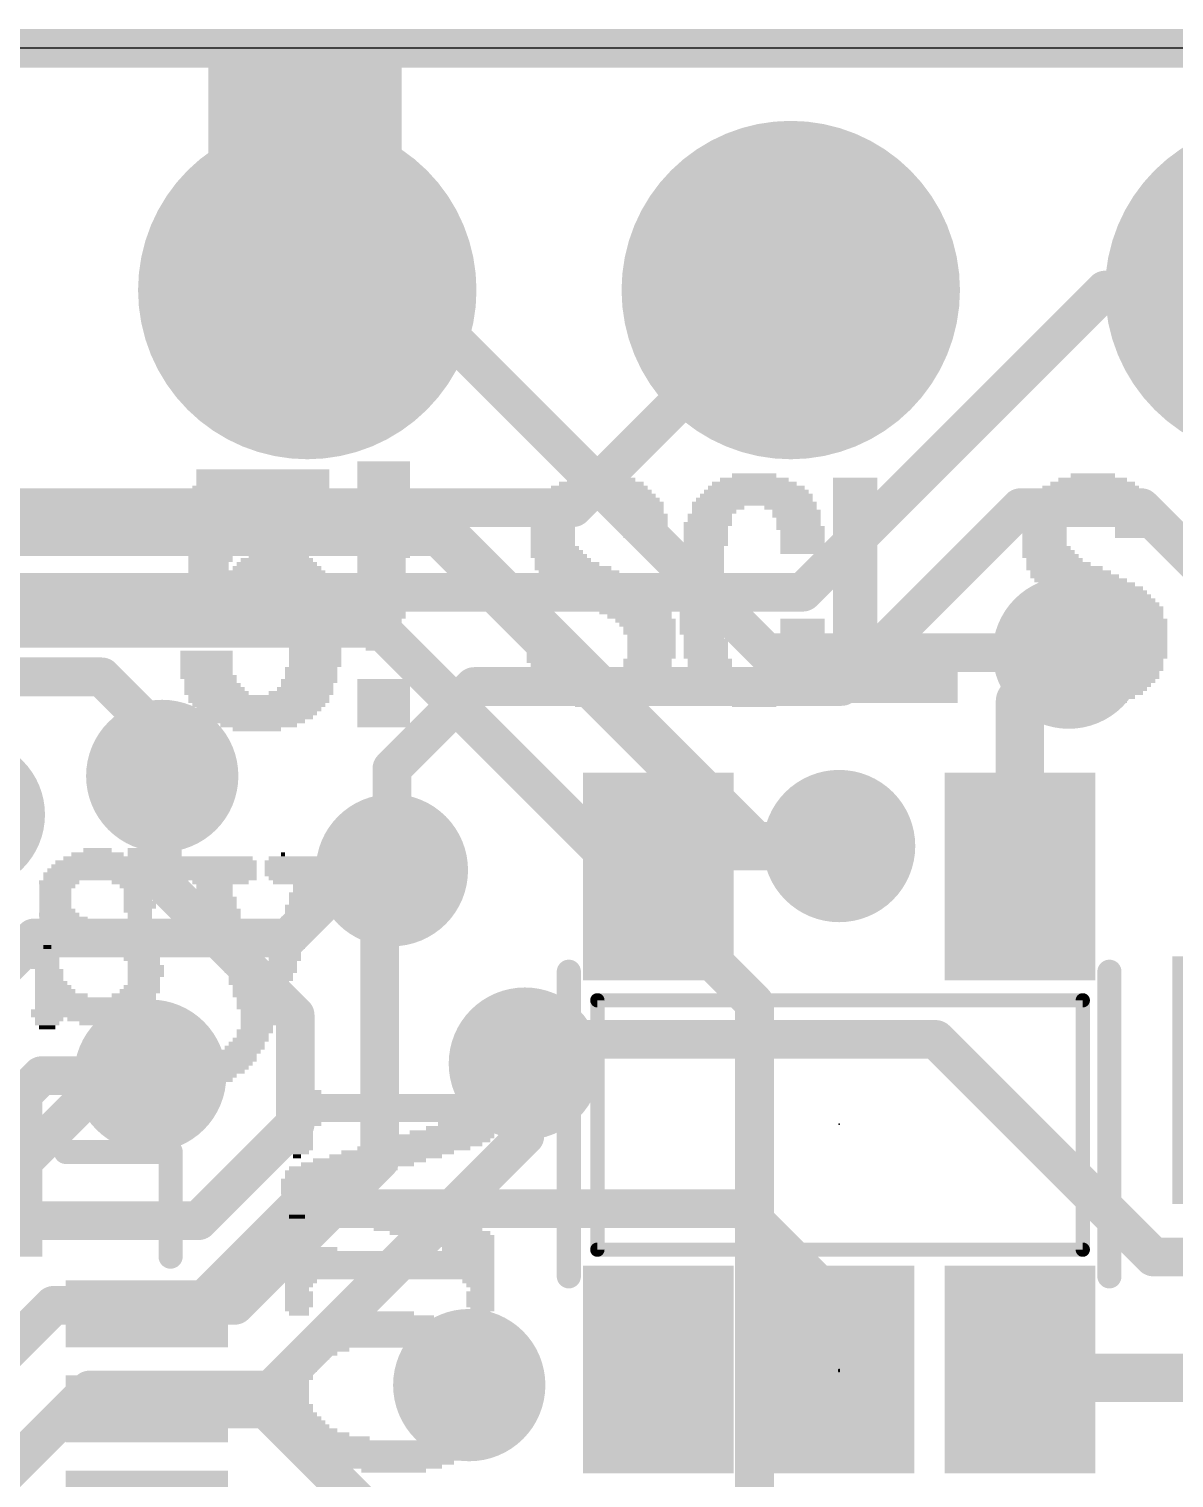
# Model space of a CAD drawing. Extents: x -0.1 to 35.7, y -0.1 to 17.9.
# Drawn here: x 22.67 to 28.68, y 10.27 to 17.88 of the extents above; entities that cross this region are included whole.
import ezdxf

# ---------------------------------------------------------------- set-up
doc = ezdxf.new("R2010")
doc.units = 0
for name, color, linetype in [('1', 12, 'CONTINUOUS'), ('16', 132, 'CONTINUOUS'), ('17', 110, 'CONTINUOUS'), ('18', 110, 'CONTINUOUS'), ('20', 53, 'CONTINUOUS'), ('200', 40, 'CONTINUOUS'), ('21', 40, 'CONTINUOUS'), ('23', 40, 'CONTINUOUS'), ('29', 253, 'CONTINUOUS')]:
    doc.layers.add(name, color=color, linetype=linetype)

# ---------------------------------------------------------------- blocks, each defined once
blk = doc.blocks.new('RECT')
blk.add_solid([(-0.5, -0.5), (0.5, -0.5), (-0.5, 0.5), (0.5, 0.5)])
blk = doc.blocks.new('ROUNDP')
at = {"const_width": 0.5}
blk.add_lwpolyline([(0, -0.25, 1), (0, 0.25, 1), (0, -0.25)], format="xyb", dxfattribs=at)
blk = doc.blocks.new('ROUNDV')
at = {"const_width": 0.5}
blk.add_lwpolyline([(0, -0.25, 1), (0, 0.25, 1), (0, -0.25)], format="xyb", dxfattribs=at)

msp = doc.modelspace()

# ---------------------------------------------------------------- linework, layer by layer
at = {"layer": '1'}
for points, const_width in [([(35.56, 17.78), (0, 17.78)], 0.2032), ([(26.67, 16.51), (25.527, 15.367)], 0.2032), ([(26.7335, 14.9225), (28.321, 16.51)], 0.2032), ([(28.321, 16.51), (29.21, 16.51)], 0.2032), ([(25.527, 15.367), (20.8915, 15.367)], 0.2032), ([(27.8765, 15.367), (26.9367, 14.4272)], 0.2032), ([(27.8765, 15.367), (28.5115, 15.367)], 0.2032), ([(28.5115, 15.367), (29.337, 14.5415)], 0.2032), ([(26.7335, 14.9225), (21.082, 14.9225)], 0.2032), ([(27.874, 14.3485), (28.1305, 14.605)], 0.254), ([(23.0505, 14.478), (21.844, 14.478)], 0.2032), ([(23.0505, 14.478), (23.368, 14.1605)], 0.2032), ([(25.0063, 14.4272), (24.5745, 13.9954)], 0.2032), ([(25.0063, 14.4272), (26.9367, 14.4272)], 0.2032), ([(27.874, 13.4285), (27.874, 14.3485)], 0.254), ([(23.368, 14.1605), (23.368, 13.9573)], 0.2032), ([(24.5745, 13.9954), (24.5745, 13.462)], 0.2032), ([(26.1345, 13.589), (26.924, 13.589)], 0.254), ([(25.974, 13.4285), (26.1345, 13.589)], 0.2032), ([(24.0284, 13.1064), (24.384, 13.462)], 0.2032), ([(24.384, 13.462), (24.5745, 13.462)], 0.2032), ([(22.062, 12.4735), (22.6949, 13.1064)], 0.2032), ([(22.6949, 13.1064), (24.0284, 13.1064)], 0.2032), ([(25.4, 12.573), (25.273, 12.446)], 0.2032), ([(27.432, 12.573), (25.4, 12.573)], 0.2032), ([(27.432, 12.573), (28.575, 11.43)], 0.2032), ([(22.562, 11.857), (23.0875, 12.3825)], 0.2032), ([(23.0875, 12.3825), (23.3045, 12.3825)], 0.2032), ([(23.5145, 11.132), (24.0665, 11.684)], 0.2032), ([(24.0665, 11.684), (26.416, 11.684)], 0.2032), ([(26.416, 11.684), (26.924, 11.176)], 0.2032), ([(28.575, 11.43), (30.4165, 11.43)], 0.2032), ([(26.924, 11.176), (26.924, 10.8385)], 0.2032), ([(23.287, 11.132), (23.5145, 11.132)], 0.2032), ([(27.874, 10.795), (27.874, 10.8385)], 0.254), ([(27.874, 10.795), (29.14, 10.795)], 0.254), ([(23.287, 10.632), (23.912, 10.632)], 0.2032), ([(23.912, 10.632), (24.511, 10.033)], 0.2032)]:
    msp.add_lwpolyline(points, dxfattribs=dict(at, const_width=const_width))
for points, const_width in [([(26.7059, 16.4741, 1), (26.6341, 16.5459)], 0.1016), ([(28.321, 16.5608, 1), (28.321, 16.4592)], 0.1016), ([(28.3569, 16.4741, 1), (28.2851, 16.5459)], 0.1016), ([(25.527, 15.3162, 1), (25.527, 15.4178)], 0.1016), ([(27.8765, 15.4178, 1), (27.8765, 15.3162)], 0.1016), ([(27.9124, 15.3311, 1), (27.8406, 15.4029)], 0.1016), ([(28.5474, 15.4029, 1), (28.4756, 15.3311)], 0.1016), ([(28.5115, 15.3162, 1), (28.5115, 15.4178)], 0.1016), ([(25.4911, 15.4029, 1), (25.5629, 15.3311)], 0.1016), ([(26.6976, 14.9584, 1), (26.7694, 14.8866)], 0.1016), ([(26.7335, 14.8717, 1), (26.7335, 14.9733)], 0.1016), ([(28.1754, 14.5601, 1), (28.0856, 14.6499)], 0.127), ([(23.0864, 14.5139, 1), (23.0146, 14.4421)], 0.1016), ([(23.0505, 14.4272, 1), (23.0505, 14.5288)], 0.1016), ([(25.0063, 14.478, 1), (25.0063, 14.3764)], 0.1016), ([(25.0422, 14.3913, 1), (24.9704, 14.4631)], 0.1016), ([(26.9008, 14.4631, 1), (26.9726, 14.3913)], 0.1016), ([(26.9367, 14.3764, 1), (26.9367, 14.478)], 0.1016), ([(27.9375, 14.3485, 1), (27.8105, 14.3485)], 0.127), ([(27.8291, 14.3934, 1), (27.9189, 14.3036)], 0.127), ([(23.4188, 14.1605, 1), (23.3172, 14.1605)], 0.1016), ([(23.3321, 14.1246, 1), (23.4039, 14.1964)], 0.1016), ([(24.6253, 13.9954, 1), (24.5237, 13.9954)], 0.1016), ([(23.3172, 13.9573, 1), (23.4188, 13.9573)], 0.1016), ([(24.5386, 14.0313, 1), (24.6104, 13.9595)], 0.1016), ([(26.1345, 13.6525, 1), (26.1345, 13.5255)], 0.127), ([(26.924, 13.5255, 1), (26.924, 13.6525)], 0.127), ([(26.1704, 13.5531, 1), (26.0986, 13.6249)], 0.1016), ([(24.384, 13.5128, 1), (24.384, 13.4112)], 0.1016), ([(24.4199, 13.4261, 1), (24.3481, 13.4979)], 0.1016), ([(24.5745, 13.4112, 1), (24.5745, 13.5128)], 0.1016), ([(24.5237, 13.462, 1), (24.6253, 13.462)], 0.1016), ([(25.9381, 13.4644, 1), (26.0099, 13.3926)], 0.1016), ([(27.8105, 13.4285, 1), (27.9375, 13.4285)], 0.127), ([(22.6949, 13.1572, 1), (22.6949, 13.0556)], 0.1016), ([(22.7308, 13.0705, 1), (22.659, 13.1423)], 0.1016), ([(23.9925, 13.1423, 1), (24.0643, 13.0705)], 0.1016), ([(24.0284, 13.0556, 1), (24.0284, 13.1572)], 0.1016), ([(25.4, 12.6238, 1), (25.4, 12.5222)], 0.1016), ([(25.4359, 12.5371, 1), (25.3641, 12.6089)], 0.1016), ([(27.4679, 12.6089, 1), (27.3961, 12.5371)], 0.1016), ([(27.432, 12.5222, 1), (27.432, 12.6238)], 0.1016), ([(25.2371, 12.4819, 1), (25.3089, 12.4101)], 0.1016), ([(23.0875, 12.4333, 1), (23.0875, 12.3317)], 0.1016), ([(23.1234, 12.3466, 1), (23.0516, 12.4184)], 0.1016), ([(23.3045, 12.3317, 1), (23.3045, 12.4333)], 0.1016), ([(24.0665, 11.7348, 1), (24.0665, 11.6332)], 0.1016), ([(24.1024, 11.6481, 1), (24.0306, 11.7199)], 0.1016), ([(26.4519, 11.7199, 1), (26.3801, 11.6481)], 0.1016), ([(26.416, 11.6332, 1), (26.416, 11.7348)], 0.1016), ([(28.575, 11.4808, 1), (28.575, 11.3792)], 0.1016), ([(28.5391, 11.3941, 1), (28.6109, 11.4659)], 0.1016), ([(26.9748, 11.176, 1), (26.8732, 11.176)], 0.1016), ([(23.287, 11.1828, 1), (23.287, 11.0812)], 0.1016), ([(23.4786, 11.1679, 1), (23.5504, 11.0961)], 0.1016), ([(23.5145, 11.0812, 1), (23.5145, 11.1828)], 0.1016), ([(26.8881, 11.1401, 1), (26.9599, 11.2119)], 0.1016), ([(27.9375, 10.8385, 1), (27.8105, 10.8385)], 0.127), ([(26.8732, 10.8385, 1), (26.9748, 10.8385)], 0.1016), ([(27.874, 10.8585, 1), (27.874, 10.7315)], 0.127), ([(27.8105, 10.795, 1), (27.9375, 10.795)], 0.127), ([(23.287, 10.6828, 1), (23.287, 10.5812)], 0.1016), ([(23.9479, 10.6679, 1), (23.8761, 10.5961)], 0.1016), ([(23.912, 10.5812, 1), (23.912, 10.6828)], 0.1016)]:
    msp.add_lwpolyline(points, format="xyb", dxfattribs=dict(at, const_width=const_width))
at = {"layer": '16'}
for points, const_width in [([(0, 17.78), (35.56, 17.78)], 0.2032), ([(24.638, 16.51), (24.13, 16.51)], 0.2032), ([(26.543, 14.605), (24.638, 16.51)], 0.2032), ([(24.8285, 15.24), (21.971, 15.24)], 0.254), ([(24.8285, 15.24), (26.4795, 13.589)], 0.254), ([(24.511, 14.732), (22.098, 14.732)], 0.2032), ([(24.511, 14.732), (26.4795, 12.7635)], 0.2032), ([(26.543, 14.605), (28.1305, 14.605)], 0.2032), ([(23.368, 13.3985), (23.368, 13.9573)], 0.2032), ([(26.4795, 13.589), (26.924, 13.589)], 0.254), ([(24.511, 13.3985), (24.5745, 13.462)], 0.2032), ([(24.0665, 12.7), (23.368, 13.3985)], 0.2032), ([(24.511, 11.938), (24.511, 13.3985)], 0.2032), ([(24.0665, 12.1285), (24.0665, 12.7)], 0.2032), ([(26.4795, 12.7635), (26.4795, 9.8425)], 0.2032), ([(25.273, 12.065), (25.273, 12.446)], 0.2032), ([(21.3995, 11.049), (22.733, 12.3825)], 0.2032), ([(22.733, 12.3825), (23.3045, 12.3825)], 0.2032), ([(23.5585, 11.6205), (24.0665, 12.1285)], 0.2032), ([(23.9395, 10.7315), (25.273, 12.065)], 0.2032), ([(23.749, 11.176), (24.511, 11.938)], 0.2032), ([(21.59, 10.6045), (22.606, 11.6205)], 0.2032), ([(22.606, 11.6205), (23.5585, 11.6205)], 0.2032), ([(21.7805, 10.16), (22.7965, 11.176)], 0.2032), ([(22.7965, 11.176), (23.749, 11.176)], 0.2032), ([(20.828, 8.5725), (22.987, 10.7315)], 0.2032), ([(22.987, 10.7315), (23.9395, 10.7315)], 0.2032)]:
    msp.add_lwpolyline(points, dxfattribs=dict(at, const_width=const_width))
for points, const_width in [([(24.13, 16.5608, 1), (24.13, 16.4592)], 0.1016), ([(24.6739, 16.5459, 1), (24.6021, 16.4741)], 0.1016), ([(24.638, 16.4592, 1), (24.638, 16.5608)], 0.1016), ([(24.8734, 15.2849, 1), (24.7836, 15.1951)], 0.127), ([(24.8285, 15.1765, 1), (24.8285, 15.3035)], 0.127), ([(24.5469, 14.7679, 1), (24.4751, 14.6961)], 0.1016), ([(24.511, 14.6812, 1), (24.511, 14.7828)], 0.1016), ([(26.543, 14.6558, 1), (26.543, 14.5542)], 0.1016), ([(28.1305, 14.5542, 1), (28.1305, 14.6558)], 0.1016), ([(26.5071, 14.5691, 1), (26.5789, 14.6409)], 0.1016), ([(23.4188, 13.9573, 1), (23.3172, 13.9573)], 0.1016), ([(26.4795, 13.6525, 1), (26.4795, 13.5255)], 0.127), ([(26.924, 13.5255, 1), (26.924, 13.6525)], 0.127), ([(26.4346, 13.5441, 1), (26.5244, 13.6339)], 0.127), ([(24.6104, 13.4261, 1), (24.5386, 13.4979)], 0.1016), ([(23.4039, 13.4344, 1), (23.3321, 13.3626)], 0.1016), ([(24.5618, 13.3985, 1), (24.4602, 13.3985)], 0.1016), ([(24.4751, 13.4344, 1), (24.5469, 13.3626)], 0.1016), ([(23.3172, 13.3985, 1), (23.4188, 13.3985)], 0.1016), ([(24.1173, 12.7, 1), (24.0157, 12.7)], 0.1016), ([(26.5303, 12.7635, 1), (26.4287, 12.7635)], 0.1016), ([(26.4436, 12.7276, 1), (26.5154, 12.7994)], 0.1016), ([(24.0306, 12.6641, 1), (24.1024, 12.7359)], 0.1016), ([(25.3238, 12.446, 1), (25.2222, 12.446)], 0.1016), ([(22.733, 12.4333, 1), (22.733, 12.3317)], 0.1016), ([(22.7689, 12.3466, 1), (22.6971, 12.4184)], 0.1016), ([(23.3045, 12.3317, 1), (23.3045, 12.4333)], 0.1016), ([(24.1024, 12.0926, 1), (24.0306, 12.1644)], 0.1016), ([(24.0157, 12.1285, 1), (24.1173, 12.1285)], 0.1016), ([(25.2222, 12.065, 1), (25.3238, 12.065)], 0.1016), ([(25.3089, 12.0291, 1), (25.2371, 12.1009)], 0.1016), ([(24.5469, 11.9021, 1), (24.4751, 11.9739)], 0.1016), ([(24.4602, 11.938, 1), (24.5618, 11.938)], 0.1016), ([(22.6419, 11.5846, 1), (22.5701, 11.6564)], 0.1016), ([(23.5226, 11.6564, 1), (23.5944, 11.5846)], 0.1016), ([(23.5585, 11.5697, 1), (23.5585, 11.6713)], 0.1016), ([(22.7965, 11.2268, 1), (22.7965, 11.1252)], 0.1016), ([(22.8324, 11.1401, 1), (22.7606, 11.2119)], 0.1016), ([(23.749, 11.1252, 1), (23.749, 11.2268)], 0.1016), ([(23.7131, 11.2119, 1), (23.7849, 11.1401)], 0.1016), ([(22.987, 10.7823, 1), (22.987, 10.6807)], 0.1016), ([(23.0229, 10.6956, 1), (22.9511, 10.7674)], 0.1016), ([(23.9036, 10.7674, 1), (23.9754, 10.6956)], 0.1016), ([(23.9395, 10.6807, 1), (23.9395, 10.7823)], 0.1016)]:
    msp.add_lwpolyline(points, format="xyb", dxfattribs=dict(at, const_width=const_width))
at = {"layer": '20'}
msp.add_line((34.29, 17.78), (1.27, 17.78), dxfattribs=at)
at = {"layer": '21'}
for points, const_width in [([(25.504, 11.3285), (25.504, 12.9285)], 0.127), ([(28.344, 12.9285), (28.344, 11.3285)], 0.127), ([(25.654, 12.7785), (28.204, 12.7785)], 0.075), ([(25.654, 11.4685), (25.654, 12.7785)], 0.075), ([(28.204, 12.7785), (28.204, 11.4685)], 0.075), ([(22.862, 11.982), (23.412, 11.982)], 0.127), ([(23.412, 11.982), (23.412, 11.432)], 0.127), ([(28.204, 11.4685), (25.654, 11.4685)], 0.075), ([(26.924, 10.8385), (26.924, 10.8285)], 0.01)]:
    msp.add_lwpolyline(points, dxfattribs=dict(at, const_width=const_width))
for points, const_width in [([(25.5358, 12.9285, 1), (25.4723, 12.9285)], 0.0635), ([(28.3758, 12.9285, 1), (28.3123, 12.9285)], 0.0635), ([(25.654, 12.7973, 1), (25.654, 12.7598)], 0.0375), ([(25.6728, 12.7785, 1), (25.6352, 12.7785)], 0.0375), ([(28.2228, 12.7785, 1), (28.1852, 12.7785)], 0.0375), ([(28.204, 12.7598, 1), (28.204, 12.7973)], 0.0375), ([(22.862, 12.0138, 1), (22.862, 11.9503)], 0.0635), ([(23.4438, 11.982, 1), (23.3803, 11.982)], 0.0635), ([(23.412, 11.9503, 1), (23.412, 12.0138)], 0.0635), ([(25.654, 11.4873, 1), (25.654, 11.4497)], 0.0375), ([(28.204, 11.4497, 1), (28.204, 11.4873)], 0.0375), ([(23.3803, 11.432, 1), (23.4438, 11.432)], 0.0635), ([(25.6352, 11.4685, 1), (25.6728, 11.4685)], 0.0375), ([(28.1852, 11.4685, 1), (28.2228, 11.4685)], 0.0375), ([(25.4723, 11.3285, 1), (25.5358, 11.3285)], 0.0635), ([(28.3123, 11.3285, 1), (28.3758, 11.3285)], 0.0635), ([(26.9265, 10.8385, 1), (26.9215, 10.8385)], 0.005), ([(26.9215, 10.8285, 1), (26.9265, 10.8285)], 0.005)]:
    msp.add_lwpolyline(points, format="xyb", dxfattribs=dict(at, const_width=const_width))
at = {"layer": '23'}
msp.add_point((26.924, 12.1285), dxfattribs=at)

# ---------------------------------------------------------------- block references
at = {"layer": '1', "xscale": 0.69, "yscale": 0.99}
for p in [(25.974, 13.4285), (27.874, 13.4285), (25.974, 10.8385), (26.924, 10.8385), (27.874, 10.8385)]:
    msp.add_blockref('RECT', p, dxfattribs=at)
at = {"layer": '1', "xscale": 0.75, "yscale": 0.25}
for p, rotation in [((22.562, 11.857), 270), ((23.287, 11.132), 180), ((23.287, 10.632), 180)]:
    msp.add_blockref('RECT', p, dxfattribs=dict(at, rotation=rotation))
at = {"layer": '17', "xscale": 1.6764, "yscale": 1.6764, "rotation": 90}
for p in [(24.13, 16.51), (24.13, 16.51), (26.67, 16.51), (26.67, 16.51), (29.21, 16.51), (29.21, 16.51)]:
    msp.add_blockref('ROUNDP', p, dxfattribs=at)
at = {"layer": '18', "xscale": 0.8001, "yscale": 0.8001}
for p in [(28.1305, 14.605), (28.1305, 14.605), (23.368, 13.9573), (23.368, 13.9573), (22.352, 13.7541), (22.352, 13.7541), (26.924, 13.589), (26.924, 13.589), (24.5745, 13.462), (24.5745, 13.462), (25.273, 12.446), (25.273, 12.446), (23.3045, 12.3825), (23.3045, 12.3825), (24.9809, 10.7569), (24.9809, 10.7569)]:
    msp.add_blockref('ROUNDV', p, dxfattribs=at)
at = {"layer": '200', "yscale": 0.0212}
for p, xscale in [((24.1185, 17.7581), 1.016), ((24.1185, 17.737), 1.016), ((24.1185, 17.7158), 1.016), ((24.1185, 17.6946), 1.016), ((24.1185, 17.6735), 1.016), ((24.1185, 17.6523), 1.016), ((24.1185, 17.6311), 1.016), ((24.1185, 17.61), 1.016), ((24.1185, 17.5888), 1.016), ((24.1185, 17.5676), 1.016), ((24.1185, 17.5465), 1.016), ((24.1185, 17.5253), 1.016), ((24.1185, 17.5041), 1.016), ((24.1185, 17.483), 1.016), ((24.1185, 17.4618), 1.016), ((24.1185, 17.4406), 1.016), ((24.1185, 17.4195), 1.016), ((24.1185, 17.3983), 1.016), ((24.1185, 17.3771), 1.016), ((24.1185, 17.356), 1.016), ((24.1185, 17.3348), 1.016), ((24.1185, 17.3136), 1.016), ((24.1185, 17.2925), 1.016), ((24.1185, 17.2713), 1.016), ((24.1185, 17.2501), 1.016), ((24.1185, 17.229), 1.016), ((24.1185, 17.2078), 1.016), ((24.1185, 17.1866), 1.016), ((24.1185, 17.1655), 1.016), ((24.1185, 17.1443), 1.016), ((24.1185, 17.1231), 1.016), ((24.1185, 17.102), 1.016), ((24.1185, 17.0808), 1.016), ((24.1185, 17.0597), 1.016), ((24.1185, 17.0385), 1.016), ((24.1185, 17.0173), 1.016), ((24.1185, 16.9962), 1.016), ((24.1185, 16.975), 1.016), ((24.1185, 16.9538), 1.016), ((24.1185, 16.9327), 1.016), ((24.1185, 16.9115), 1.016), ((24.5312, 15.5992), 0.2752), ((23.8962, 15.5569), 0.6985), ((23.8962, 15.5357), 0.6985), ((24.5312, 15.578), 0.2752), ((24.5312, 15.5569), 0.2752), ((24.5312, 15.5357), 0.2752), ((25.6741, 15.5357), 0.2328), ((26.4784, 15.5357), 0.2328), ((28.2564, 15.5357), 0.2328), ((23.8856, 15.4722), 0.7196), ((23.8856, 15.451), 0.7196), ((23.8962, 15.5145), 0.6985), ((23.8962, 15.4934), 0.6985), ((24.5312, 15.5145), 0.2752), ((24.5312, 15.4934), 0.2752), ((24.5312, 15.4722), 0.2752), ((24.5312, 15.451), 0.2752), ((25.6636, 15.451), 0.5503), ((25.6636, 15.4722), 0.508), ((25.6741, 15.4934), 0.4445), ((25.6741, 15.5145), 0.3598), ((26.489, 15.451), 0.5503), ((26.489, 15.4722), 0.508), ((26.4784, 15.4934), 0.4445), ((26.4784, 15.5145), 0.3598), ((27.0076, 15.5145), 0.2328), ((27.0076, 15.4934), 0.2328), ((27.0076, 15.4722), 0.2328), ((27.0076, 15.451), 0.2328), ((28.2458, 15.451), 0.5503), ((28.2458, 15.4722), 0.508), ((28.2564, 15.4934), 0.4445), ((28.2564, 15.5145), 0.3598), ((23.8856, 15.4299), 0.7196), ((23.8856, 15.4087), 0.7196), ((23.8856, 15.3876), 0.7196), ((24.5312, 15.4299), 0.2752), ((24.5312, 15.4087), 0.2752), ((24.5312, 15.3876), 0.2752), ((25.6741, 15.3876), 0.6561), ((25.6636, 15.4087), 0.635), ((25.6636, 15.4299), 0.5926), ((26.4784, 15.3876), 0.6561), ((26.4784, 15.4087), 0.6138), ((26.489, 15.4299), 0.5926), ((27.0076, 15.4299), 0.2328), ((27.0076, 15.4087), 0.2328), ((27.0076, 15.3876), 0.2328), ((28.2458, 15.4087), 0.635), ((28.2564, 15.3876), 0.6561), ((28.2458, 15.4299), 0.5926), ((23.6316, 15.3452), 0.2117), ((23.6316, 15.3241), 0.2117), ((23.6316, 15.3029), 0.2117), ((23.8856, 15.3664), 0.7196), ((24.5312, 15.3664), 0.2752), ((24.5312, 15.3452), 0.2752), ((24.5312, 15.3241), 0.2752), ((24.5312, 15.3029), 0.2752), ((25.4201, 15.3029), 0.2328), ((25.4625, 15.3664), 0.2752), ((25.4519, 15.3452), 0.254), ((25.4413, 15.3241), 0.2328), ((25.8646, 15.3664), 0.2752), ((25.8752, 15.3452), 0.254), ((25.8964, 15.3241), 0.254), ((25.8964, 15.3029), 0.254), ((26.2456, 15.3241), 0.2328), ((26.2456, 15.3029), 0.2328), ((26.2879, 15.3664), 0.2752), ((26.2668, 15.3452), 0.2328), ((26.6689, 15.3664), 0.2752), ((26.7007, 15.3452), 0.254), ((26.7007, 15.3241), 0.254), ((26.7113, 15.3029), 0.2328), ((27.0076, 15.3664), 0.2328), ((27.0076, 15.3452), 0.2328), ((27.0076, 15.3241), 0.2328), ((27.0076, 15.3029), 0.2328), ((28.0024, 15.3029), 0.2328), ((28.0447, 15.3664), 0.2752), ((28.0341, 15.3452), 0.254), ((28.0235, 15.3241), 0.2328), ((28.4469, 15.3664), 0.2752), ((28.4574, 15.3452), 0.254), ((28.4786, 15.3241), 0.254), ((28.4786, 15.3029), 0.254), ((23.6316, 15.2817), 0.2117), ((23.6316, 15.2606), 0.2117), ((23.6316, 15.2394), 0.2117), ((23.6316, 15.2182), 0.2117), ((24.5312, 15.2817), 0.2752), ((24.5312, 15.2606), 0.2752), ((24.5312, 15.2394), 0.2752), ((24.5312, 15.2182), 0.2752), ((25.4201, 15.2817), 0.2328), ((25.4201, 15.2606), 0.2328), ((25.4201, 15.2394), 0.2328), ((25.4201, 15.2182), 0.2328), ((25.907, 15.2817), 0.2328), ((25.907, 15.2606), 0.2328), ((25.907, 15.2394), 0.2328), ((25.907, 15.2182), 0.2328), ((26.235, 15.2817), 0.254), ((26.2245, 15.2606), 0.2328), ((26.2245, 15.2394), 0.2328), ((26.2245, 15.2182), 0.2328), ((26.7218, 15.2606), 0.254), ((26.7113, 15.2817), 0.2328), ((26.7324, 15.2394), 0.2328), ((26.7324, 15.2182), 0.2328), ((27.0076, 15.2817), 0.2328), ((27.0076, 15.2606), 0.2328), ((27.0076, 15.2394), 0.2328), ((27.0076, 15.2182), 0.2328), ((28.0024, 15.2817), 0.2328), ((28.0024, 15.2606), 0.2328), ((28.0024, 15.2394), 0.2328), ((28.0024, 15.2182), 0.2328), ((28.4892, 15.2817), 0.2328), ((28.4892, 15.2606), 0.2328), ((28.4892, 15.2394), 0.2328), ((28.4892, 15.2182), 0.2328), ((23.6211, 15.1547), 0.2328), ((23.6316, 15.1971), 0.2117), ((23.6316, 15.1759), 0.2117), ((24.5312, 15.1971), 0.2752), ((24.5312, 15.1759), 0.2752), ((24.5312, 15.1547), 0.2752), ((25.4201, 15.1971), 0.2328), ((25.4201, 15.1759), 0.2328), ((25.4307, 15.1547), 0.254), ((26.2033, 15.1547), 0.2328), ((26.2245, 15.1971), 0.2328), ((26.2245, 15.1759), 0.2328), ((26.7324, 15.1971), 0.2328), ((26.7324, 15.1759), 0.2328), ((26.7324, 15.1547), 0.2328), ((27.0076, 15.1971), 0.2328), ((27.0076, 15.1759), 0.2328), ((27.0076, 15.1547), 0.2328), ((28.0024, 15.1971), 0.2328), ((28.0024, 15.1759), 0.2328), ((28.013, 15.1547), 0.254), ((23.6105, 15.0701), 0.2117), ((23.6211, 15.1336), 0.2328), ((23.6211, 15.1124), 0.2328), ((23.6211, 15.0912), 0.2328), ((23.9703, 15.0701), 0.4233), ((23.9703, 15.0912), 0.381), ((23.9809, 15.1124), 0.3175), ((23.9809, 15.1336), 0.1905), ((24.5312, 15.1336), 0.2752), ((24.5312, 15.1124), 0.2752), ((24.5206, 15.0912), 0.254), ((24.5206, 15.0701), 0.254), ((25.4413, 15.1336), 0.2752), ((25.4519, 15.1124), 0.2963), ((25.4942, 15.0701), 0.3387), ((25.4731, 15.0912), 0.2963), ((26.2033, 15.1336), 0.2328), ((26.2033, 15.1124), 0.2328), ((26.2033, 15.0912), 0.2328), ((26.2033, 15.0701), 0.2328), ((26.7324, 15.1336), 0.2328), ((27.0076, 15.1336), 0.2328), ((27.0076, 15.1124), 0.2328), ((27.0076, 15.0912), 0.2328), ((27.0076, 15.0701), 0.2328), ((28.0235, 15.1336), 0.2752), ((28.0341, 15.1124), 0.2963), ((28.0553, 15.0912), 0.2963), ((28.0765, 15.0701), 0.3387), ((23.6105, 15.0489), 0.2117), ((23.875, 15.0066), 0.7408), ((23.8645, 15.0277), 0.7196), ((23.9703, 15.0489), 0.4656), ((24.5206, 15.0489), 0.254), ((24.5206, 15.0277), 0.254), ((24.5206, 15.0066), 0.254), ((25.526, 15.0489), 0.4022), ((25.5577, 15.0277), 0.4233), ((25.5789, 15.0066), 0.4656), ((26.2033, 15.0489), 0.2328), ((26.2033, 15.0277), 0.2328), ((26.2033, 15.0066), 0.2328), ((27.0076, 15.0489), 0.2328), ((27.0076, 15.0277), 0.2328), ((27.0076, 15.0066), 0.2328), ((28.1082, 15.0489), 0.4022), ((28.1611, 15.0066), 0.4656), ((28.14, 15.0277), 0.4233), ((23.875, 14.9854), 0.7408), ((23.8856, 14.9642), 0.762), ((23.6634, 14.9431), 0.3175), ((23.6422, 14.9219), 0.2752), ((24.1079, 14.9431), 0.3175), ((24.129, 14.9219), 0.3175), ((24.5312, 14.9854), 0.2328), ((24.5312, 14.9642), 0.2328), ((24.5312, 14.9431), 0.2328), ((24.5312, 14.9219), 0.2328), ((25.6106, 14.9854), 0.4868), ((25.6424, 14.9642), 0.508), ((25.6741, 14.9431), 0.5291), ((25.6953, 14.9219), 0.5291), ((26.2033, 14.9854), 0.2328), ((26.2033, 14.9642), 0.2328), ((26.2033, 14.9431), 0.2328), ((26.2033, 14.9219), 0.2328), ((27.0076, 14.9854), 0.2328), ((27.0076, 14.9642), 0.2328), ((27.0076, 14.9431), 0.2328), ((27.0076, 14.9219), 0.2328), ((28.1929, 14.9854), 0.4868), ((28.2246, 14.9642), 0.508), ((28.2564, 14.9431), 0.5291), ((28.2775, 14.9219), 0.5291), ((23.6105, 14.8372), 0.254), ((23.6316, 14.9007), 0.254), ((23.6316, 14.8796), 0.254), ((23.6211, 14.8584), 0.2328), ((24.1396, 14.9007), 0.2963), ((24.1502, 14.8796), 0.2752), ((24.1502, 14.8584), 0.2752), ((24.1608, 14.8372), 0.2963), ((24.5312, 14.9007), 0.2328), ((24.5312, 14.8796), 0.2328), ((24.5312, 14.8584), 0.2328), ((24.5312, 14.8372), 0.2328), ((25.7271, 14.9007), 0.508), ((25.7482, 14.8796), 0.508), ((25.7905, 14.8584), 0.4656), ((25.8223, 14.8372), 0.4445), ((26.2033, 14.9007), 0.2328), ((26.2033, 14.8796), 0.2328), ((26.2033, 14.8584), 0.2328), ((26.2033, 14.8372), 0.2328), ((27.0076, 14.9007), 0.2328), ((27.0076, 14.8796), 0.2328), ((27.0076, 14.8584), 0.2328), ((27.0076, 14.8372), 0.2328), ((28.3093, 14.9007), 0.508), ((28.3305, 14.8796), 0.508), ((28.3728, 14.8584), 0.4656), ((28.4045, 14.8372), 0.4445), ((24.1714, 14.8161), 0.2752), ((24.1714, 14.7949), 0.2752), ((24.1714, 14.7737), 0.2752), ((24.5312, 14.8161), 0.2328), ((24.5312, 14.7949), 0.2328), ((24.5206, 14.7737), 0.2117), ((25.8541, 14.8161), 0.381), ((25.8752, 14.7949), 0.3387), ((25.907, 14.7737), 0.3175), ((26.2033, 14.8161), 0.2328), ((26.2033, 14.7949), 0.2328), ((26.2033, 14.7737), 0.2328), ((26.7324, 14.7737), 0.2328), ((27.0076, 14.8161), 0.2328), ((27.0076, 14.7949), 0.2328), ((27.0076, 14.7737), 0.2328), ((28.4363, 14.8161), 0.381), ((28.4574, 14.7949), 0.3387), ((28.4892, 14.7737), 0.3175), ((24.1714, 14.7526), 0.2752), ((24.1714, 14.7314), 0.2752), ((24.1714, 14.7102), 0.2752), ((24.1714, 14.6891), 0.2752), ((24.5206, 14.7526), 0.2117), ((24.5206, 14.7314), 0.2117), ((24.5206, 14.7102), 0.2117), ((24.5206, 14.6891), 0.2117), ((25.399, 14.6891), 0.2328), ((25.9175, 14.7526), 0.2963), ((25.9281, 14.7314), 0.2752), ((25.9281, 14.7102), 0.2752), ((25.9387, 14.6891), 0.254), ((26.2033, 14.7526), 0.2328), ((26.2033, 14.7314), 0.2328), ((26.2033, 14.7102), 0.2328), ((26.2139, 14.6891), 0.2117), ((26.7324, 14.7526), 0.2328), ((26.7324, 14.7314), 0.2328), ((26.7324, 14.7102), 0.2328), ((26.7324, 14.6891), 0.2328), ((27.0076, 14.7526), 0.2328), ((27.0076, 14.7314), 0.2328), ((27.0076, 14.7102), 0.2328), ((27.0076, 14.6891), 0.2328), ((27.9812, 14.6891), 0.2328), ((28.4998, 14.7526), 0.2963), ((28.5104, 14.7314), 0.2752), ((28.5104, 14.7102), 0.2752), ((28.5209, 14.6891), 0.254), ((24.1714, 14.6679), 0.2752), ((24.1714, 14.6467), 0.2752), ((24.1714, 14.6256), 0.2752), ((24.5312, 14.6679), 0.1905), ((24.5312, 14.6467), 0.1905), ((24.5312, 14.6256), 0.1905), ((25.399, 14.6679), 0.2328), ((25.399, 14.6467), 0.2328), ((25.399, 14.6256), 0.2328), ((25.9387, 14.6679), 0.254), ((25.9387, 14.6467), 0.254), ((25.9387, 14.6256), 0.254), ((26.2245, 14.6679), 0.2328), ((26.2245, 14.6467), 0.2328), ((26.2245, 14.6256), 0.2328), ((26.7113, 14.6256), 0.2328), ((26.7324, 14.6679), 0.2328), ((26.7324, 14.6467), 0.2328), ((27.0076, 14.6679), 0.2328), ((27.0076, 14.6467), 0.2328), ((27.0076, 14.6256), 0.2328), ((27.9812, 14.6679), 0.2328), ((27.9812, 14.6467), 0.2328), ((27.9812, 14.6256), 0.2328), ((28.5209, 14.6679), 0.254), ((28.5209, 14.6467), 0.254), ((28.5209, 14.6256), 0.254), ((23.5999, 14.6044), 0.2752), ((23.5999, 14.5833), 0.2752), ((23.5999, 14.5621), 0.2752), ((23.5999, 14.5409), 0.2752), ((24.1714, 14.6044), 0.2752), ((24.1714, 14.5833), 0.2752), ((24.1714, 14.5621), 0.2752), ((24.1714, 14.5409), 0.2752), ((25.399, 14.6044), 0.2328), ((25.399, 14.5833), 0.2328), ((25.4096, 14.5621), 0.254), ((25.4201, 14.5409), 0.2328), ((25.9175, 14.5621), 0.254), ((25.9175, 14.5409), 0.254), ((25.9387, 14.6044), 0.254), ((25.9387, 14.5833), 0.254), ((26.2245, 14.6044), 0.2328), ((26.2245, 14.5833), 0.2328), ((26.2456, 14.5621), 0.2328), ((26.2456, 14.5409), 0.2328), ((26.7007, 14.5621), 0.254), ((26.7007, 14.5409), 0.254), ((26.7113, 14.6044), 0.2328), ((26.7113, 14.5833), 0.2328), ((27.0076, 14.6044), 0.2328), ((27.0076, 14.5833), 0.2328), ((27.0076, 14.5621), 0.2328), ((27.0076, 14.5409), 0.2328), ((27.9812, 14.6044), 0.2328), ((27.9812, 14.5833), 0.2328), ((27.9918, 14.5621), 0.254), ((28.0024, 14.5409), 0.2328), ((28.4998, 14.5621), 0.254), ((28.4998, 14.5409), 0.254), ((28.5209, 14.6044), 0.254), ((28.5209, 14.5833), 0.254), ((23.5999, 14.5198), 0.2752), ((23.5999, 14.4986), 0.2752), ((23.6105, 14.4774), 0.2963), ((23.6211, 14.4563), 0.2752), ((24.1396, 14.4563), 0.2963), ((24.1502, 14.5198), 0.2752), ((24.1502, 14.4986), 0.2752), ((24.1502, 14.4774), 0.2752), ((24.5312, 14.4563), 0.2752), ((25.4307, 14.5198), 0.254), ((25.4519, 14.4986), 0.2963), ((25.6741, 14.4774), 0.6985), ((25.6636, 14.4563), 0.6773), ((25.8752, 14.4986), 0.2963), ((25.907, 14.5198), 0.2752), ((26.2562, 14.5198), 0.254), ((26.2774, 14.4986), 0.254), ((26.4679, 14.4774), 0.635), ((26.4784, 14.4563), 0.6138), ((26.6689, 14.4986), 0.2752), ((26.6795, 14.5198), 0.254), ((27.2192, 14.5198), 0.6561), ((27.2192, 14.4986), 0.6561), ((27.2192, 14.4774), 0.6561), ((27.2192, 14.4563), 0.6561), ((28.0341, 14.4986), 0.2963), ((28.013, 14.5198), 0.254), ((28.2564, 14.4774), 0.6985), ((28.2458, 14.4563), 0.6773), ((28.4574, 14.4986), 0.2963), ((28.4892, 14.5198), 0.2752), ((23.6316, 14.4351), 0.2963), ((23.6422, 14.4139), 0.3175), ((23.6528, 14.3928), 0.3387), ((24.0973, 14.3928), 0.3387), ((24.1185, 14.4139), 0.2963), ((24.129, 14.4351), 0.2752), ((24.5312, 14.4351), 0.2752), ((24.5312, 14.4139), 0.2752), ((24.5312, 14.3928), 0.2752), ((25.6636, 14.4351), 0.635), ((25.6636, 14.4139), 0.5926), ((25.6636, 14.3928), 0.5503), ((26.4784, 14.4351), 0.5715), ((26.4784, 14.4139), 0.5291), ((26.4784, 14.3928), 0.4868), ((27.2192, 14.4351), 0.6561), ((27.2192, 14.4139), 0.6561), ((27.2192, 14.3928), 0.6561), ((28.2458, 14.4351), 0.635), ((28.2458, 14.4139), 0.5926), ((28.2458, 14.3928), 0.5503), ((23.875, 14.3716), 0.7408), ((23.875, 14.3504), 0.7408), ((23.875, 14.3293), 0.6985), ((23.875, 14.3081), 0.6561), ((24.5312, 14.3716), 0.2752), ((24.5312, 14.3504), 0.2752), ((24.5312, 14.3293), 0.2752), ((24.5312, 14.3081), 0.2752), ((25.653, 14.3716), 0.4868), ((25.653, 14.3504), 0.4022), ((25.6636, 14.3293), 0.254), ((26.4784, 14.3716), 0.4445), ((26.4784, 14.3504), 0.3598), ((26.4784, 14.3293), 0.2328), ((27.2192, 14.3716), 0.6561), ((27.2192, 14.3504), 0.6561), ((28.2352, 14.3716), 0.4868), ((28.2352, 14.3504), 0.4021), ((28.2458, 14.3293), 0.254), ((23.875, 14.2869), 0.6138), ((23.875, 14.2658), 0.5715), ((23.875, 14.2446), 0.4868), ((24.5312, 14.2869), 0.2752), ((24.5312, 14.2658), 0.2752), ((24.5312, 14.2446), 0.2752), ((23.875, 14.2234), 0.4022), ((23.8645, 14.2023), 0.254), ((24.5312, 14.2234), 0.2752), ((23.0284, 13.5461), 0.2752), ((23.0284, 13.5673), 0.1482), ((23.2401, 13.5673), 0.1058), ((23.2507, 13.5461), 0.127), ((24.002, 13.5461), 0.0212), ((23.0496, 13.4826), 0.5291), ((23.0602, 13.5038), 0.508), ((23.0813, 13.525), 0.4657), ((23.6211, 13.5038), 0.4868), ((23.6211, 13.4826), 0.4868), ((23.6211, 13.525), 0.4445), ((24.1396, 13.5038), 0.4657), ((24.1396, 13.4826), 0.4657), ((24.1396, 13.525), 0.4233), ((22.8273, 13.398), 0.2117), ((23.0284, 13.4403), 0.5715), ((23.0284, 13.4191), 0.5715), ((23.039, 13.4615), 0.5503), ((23.2083, 13.398), 0.2117), ((23.6211, 13.4615), 0.4868), ((23.6211, 13.4403), 0.4868), ((23.6211, 13.4191), 0.4868), ((23.4517, 13.398), 0.1058), ((23.674, 13.398), 0.2963), ((24.1396, 13.4615), 0.4657), ((24.1396, 13.4403), 0.4657), ((24.1396, 13.4191), 0.4233), ((24.1396, 13.398), 0.381), ((22.8168, 13.3768), 0.1905), ((22.8062, 13.3556), 0.1693), ((22.8062, 13.3345), 0.1693), ((22.8062, 13.3133), 0.1693), ((23.2295, 13.3768), 0.1693), ((23.2401, 13.3556), 0.1482), ((23.2401, 13.3345), 0.1482), ((23.2401, 13.3133), 0.1482), ((23.6422, 13.3768), 0.1905), ((23.6422, 13.3556), 0.1905), ((23.6422, 13.3345), 0.1905), ((23.6634, 13.3133), 0.1905), ((24.1185, 13.3345), 0.1693), ((24.1185, 13.3133), 0.1693), ((24.1396, 13.3768), 0.1693), ((24.1396, 13.3556), 0.1693), ((22.8062, 13.2921), 0.1693), ((22.8062, 13.271), 0.1693), ((22.8168, 13.2498), 0.1905), ((23.2507, 13.2921), 0.1693), ((23.2507, 13.271), 0.1693), ((23.2401, 13.2498), 0.1482), ((23.6634, 13.2921), 0.1905), ((23.6634, 13.271), 0.1905), ((23.6846, 13.2498), 0.1905), ((24.0973, 13.271), 0.1693), ((24.0973, 13.2498), 0.1693), ((24.1185, 13.2921), 0.1693), ((22.8273, 13.2286), 0.2117), ((22.8485, 13.2075), 0.254), ((22.912, 13.1863), 0.381), ((22.9649, 13.1651), 0.4445), ((23.2507, 13.2286), 0.127), ((23.2507, 13.2075), 0.127), ((23.6846, 13.2286), 0.1905), ((23.6846, 13.2075), 0.1905), ((23.7057, 13.1863), 0.1905), ((23.7057, 13.1651), 0.1905), ((24.0761, 13.2075), 0.1693), ((24.0761, 13.1863), 0.1693), ((24.0761, 13.1651), 0.1693), ((24.0973, 13.2286), 0.1693), ((22.9861, 13.144), 0.4868), ((23.0178, 13.1228), 0.508), ((23.0496, 13.1016), 0.4868), ((23.7163, 13.144), 0.1693), ((23.7269, 13.1228), 0.1905), ((23.7269, 13.1016), 0.1905), ((24.0338, 13.1016), 0.1693), ((24.055, 13.144), 0.1693), ((24.055, 13.1228), 0.1693), ((22.7638, 13.0381), 0.127), ((22.7638, 13.017), 0.127), ((22.7638, 13.0593), 0.0423), ((23.0707, 13.0805), 0.4868), ((23.1131, 13.0593), 0.4445), ((23.166, 13.0381), 0.3387), ((23.2295, 13.017), 0.254), ((23.7375, 13.0805), 0.1693), ((23.7375, 13.0593), 0.1693), ((23.7481, 13.0381), 0.1905), ((23.7586, 13.017), 0.1693), ((24.0126, 13.0381), 0.1693), ((24.0126, 13.017), 0.1693), ((24.0338, 13.0805), 0.1693), ((24.0338, 13.0593), 0.1693), ((22.7533, 12.9958), 0.1482), ((22.7533, 12.9746), 0.1482), ((22.7533, 12.9535), 0.1482), ((22.7744, 12.9323), 0.1482), ((23.2612, 12.9958), 0.1905), ((23.2718, 12.9746), 0.1693), ((23.2824, 12.9535), 0.1905), ((23.2824, 12.9323), 0.1905), ((23.7586, 12.9958), 0.1693), ((23.7692, 12.9746), 0.1905), ((23.7798, 12.9535), 0.1693), ((23.7798, 12.9323), 0.1693), ((23.9915, 12.9746), 0.1693), ((23.9915, 12.9535), 0.1693), ((23.9915, 12.9323), 0.1693), ((24.0126, 12.9958), 0.1693), ((22.7744, 12.9112), 0.1482), ((22.7744, 12.89), 0.1482), ((22.785, 12.8688), 0.1693), ((23.2824, 12.9112), 0.1905), ((23.2718, 12.89), 0.1693), ((23.2718, 12.8688), 0.1693), ((23.8856, 12.9112), 0.3387), ((23.8856, 12.89), 0.3387), ((23.875, 12.8688), 0.3175), ((22.8379, 12.8053), 0.2752), ((23.0178, 12.7842), 0.635), ((22.7956, 12.8476), 0.1905), ((22.8062, 12.8265), 0.2117), ((23.2189, 12.8053), 0.2328), ((23.2507, 12.8265), 0.2117), ((23.2612, 12.8476), 0.1905), ((23.8856, 12.8476), 0.2963), ((23.8856, 12.8265), 0.2963), ((23.875, 12.8053), 0.2752), ((23.8856, 12.7842), 0.254), ((22.9755, 12.7207), 0.5926), ((23.0072, 12.763), 0.6138), ((22.9967, 12.7418), 0.5926), ((23.8856, 12.763), 0.254), ((23.875, 12.7418), 0.2328), ((23.8856, 12.7207), 0.2117), ((22.9649, 12.6995), 0.5715), ((22.7744, 12.6783), 0.1482), ((22.7638, 12.6572), 0.127), ((22.7638, 12.636), 0.0847), ((23.039, 12.6783), 0.3387), ((23.0496, 12.6572), 0.2328), ((23.4623, 12.636), 0.1693), ((23.4729, 12.6572), 0.1058), ((23.875, 12.6995), 0.1905), ((23.875, 12.6783), 0.1905), ((23.875, 12.6572), 0.1905), ((23.8645, 12.636), 0.1693), ((23.4623, 12.5937), 0.2117), ((23.4623, 12.5725), 0.2117), ((23.4623, 12.5513), 0.2117), ((23.4729, 12.6148), 0.1905), ((23.8115, 12.5513), 0.1905), ((23.8327, 12.5725), 0.1905), ((23.8539, 12.6148), 0.1905), ((23.8433, 12.5937), 0.1693), ((23.4517, 12.5302), 0.2328), ((23.4623, 12.509), 0.2117), ((23.4623, 12.4878), 0.2117), ((23.7375, 12.4878), 0.254), ((23.7798, 12.509), 0.2117), ((23.801, 12.5302), 0.2117), ((23.6105, 12.4667), 0.508), ((23.6105, 12.4455), 0.4656), ((23.5999, 12.4243), 0.4445), ((23.5999, 12.4032), 0.4022), ((24.0761, 12.4455), 0.127), ((24.0867, 12.4243), 0.1482), ((24.0867, 12.4032), 0.1482), ((24.0867, 12.4667), 0.1058), ((25.0392, 12.4455), 0.1482), ((25.0392, 12.4243), 0.1482), ((25.0392, 12.4032), 0.1482), ((25.0392, 12.4667), 0.1058), ((23.5893, 12.382), 0.3387), ((23.5999, 12.3608), 0.2752), ((23.5893, 12.3397), 0.1693), ((24.0867, 12.382), 0.1482), ((24.0867, 12.3608), 0.1482), ((24.0761, 12.3397), 0.127), ((25.0392, 12.382), 0.1482), ((25.0392, 12.3608), 0.1482), ((25.0497, 12.3397), 0.127), ((24.0867, 12.3185), 0.1482), ((24.5629, 12.2762), 1.1006), ((24.1079, 12.2973), 0.1905), ((24.5735, 12.255), 1.0795), ((25.018, 12.2973), 0.1905), ((25.0392, 12.3185), 0.1482), ((24.5629, 12.1703), 1.1006), ((24.5735, 12.2338), 1.0795), ((24.5735, 12.2127), 1.0795), ((24.5735, 12.1915), 1.0795), ((24.5629, 12.1492), 1.1006), ((24.0867, 12.1068), 0.1482), ((24.1079, 12.128), 0.1905), ((24.9333, 12.1068), 0.3598), ((24.9651, 12.128), 0.2963), ((24.0867, 12.0857), 0.1482), ((24.0867, 12.0645), 0.1482), ((24.0867, 12.0434), 0.1482), ((24.0867, 12.0222), 0.1482), ((24.7534, 12.0222), 0.5926), ((24.8169, 12.0434), 0.5503), ((24.8593, 12.0645), 0.508), ((24.891, 12.0857), 0.4445), ((24.0867, 12.001), 0.1482), ((24.0761, 11.9799), 0.127), ((24.0761, 11.9587), 0.0423), ((24.5418, 11.9587), 0.5926), ((24.6053, 11.9799), 0.5926), ((24.6899, 12.001), 0.5926), ((24.2666, 11.874), 0.508), ((24.3195, 11.8952), 0.5715), ((24.3936, 11.9164), 0.5926), ((24.4571, 11.9375), 0.5926), ((24.182, 11.8317), 0.381), ((24.1502, 11.8105), 0.3175), ((24.1502, 11.7894), 0.3175), ((24.2349, 11.8529), 0.4445), ((24.1925, 11.7682), 0.4022), ((24.2349, 11.747), 0.4445), ((24.2878, 11.7259), 0.508), ((24.0761, 11.6412), 0.0847), ((24.3301, 11.7047), 0.5503), ((24.4042, 11.6835), 0.5715), ((24.4783, 11.6624), 0.5503), ((24.5524, 11.6412), 0.5715), ((24.0761, 11.62), 0.127), ((24.0867, 11.5989), 0.1482), ((24.0867, 11.5777), 0.1482), ((24.6264, 11.62), 0.5503), ((24.7005, 11.5989), 0.5715), ((24.764, 11.5777), 0.5715), ((24.0867, 11.5565), 0.1482), ((24.0867, 11.5354), 0.1482), ((24.0867, 11.5142), 0.1482), ((24.0867, 11.493), 0.1482), ((24.8275, 11.5565), 0.5291), ((24.8698, 11.5354), 0.4868), ((24.9122, 11.5142), 0.4022), ((24.9439, 11.493), 0.3387), ((24.1502, 11.4719), 0.2752), ((24.5629, 11.4507), 1.1006), ((24.5629, 11.4295), 1.1006), ((24.9757, 11.4719), 0.2752), ((24.5629, 11.4084), 1.1006), ((24.5629, 11.3872), 1.1006), ((24.5629, 11.366), 1.1006), ((24.5629, 11.3449), 1.1006), ((24.5629, 11.3237), 1.1006), ((24.0867, 11.2814), 0.1482), ((24.0761, 11.2602), 0.127), ((24.0973, 11.3025), 0.1693), ((25.0286, 11.3025), 0.1693), ((25.0392, 11.2814), 0.1482), ((25.0497, 11.2602), 0.127), ((24.0867, 11.2391), 0.1482), ((24.0867, 11.2179), 0.1482), ((24.0867, 11.1967), 0.1482), ((25.0392, 11.2391), 0.1482), ((25.0392, 11.2179), 0.1482), ((25.0392, 11.1967), 0.1482), ((24.0867, 11.1756), 0.1482), ((24.0761, 11.1544), 0.127), ((24.0867, 11.1332), 0.1058), ((24.5524, 11.1121), 0.4868), ((24.5524, 11.1332), 0.2752), ((25.0392, 11.1756), 0.1482), ((25.0497, 11.1544), 0.127), ((25.0392, 11.1332), 0.1058), ((24.5524, 11.0486), 0.7831), ((24.5629, 11.0697), 0.7196), ((24.5524, 11.0909), 0.6138), ((24.5524, 10.9639), 0.9948), ((24.5524, 10.9851), 0.9525), ((24.5524, 11.0062), 0.9101), ((24.5524, 11.0274), 0.8678), ((24.129, 10.9004), 0.2328), ((24.1079, 10.8792), 0.1905), ((24.1925, 10.9427), 0.3175), ((24.1608, 10.9216), 0.254), ((24.9122, 10.9427), 0.3175), ((24.9651, 10.9216), 0.254), ((24.9863, 10.9004), 0.2117), ((25.0074, 10.8792), 0.2117), ((24.0867, 10.8581), 0.1905), ((24.0867, 10.8369), 0.1905), ((24.0761, 10.8157), 0.1693), ((25.018, 10.8581), 0.1905), ((25.0392, 10.8369), 0.1905), ((25.0497, 10.8157), 0.1693), ((24.055, 10.7734), 0.1693), ((24.055, 10.7522), 0.1693), ((24.055, 10.7311), 0.1693), ((24.0761, 10.7946), 0.1693), ((25.0497, 10.7946), 0.1693), ((25.0603, 10.7734), 0.1482), ((25.0709, 10.7522), 0.1693), ((25.0709, 10.7311), 0.1693), ((24.055, 10.7099), 0.1693), ((24.055, 10.6887), 0.1693), ((24.0655, 10.6676), 0.1482), ((25.0709, 10.7099), 0.1693), ((25.0709, 10.6887), 0.1693), ((25.0709, 10.6676), 0.1693), ((24.0761, 10.6464), 0.1693), ((24.0761, 10.6252), 0.1693), ((24.0867, 10.6041), 0.1905), ((24.0973, 10.5829), 0.2117), ((25.0392, 10.5829), 0.1905), ((25.0497, 10.6252), 0.1693), ((25.0497, 10.6041), 0.1693), ((25.0603, 10.6464), 0.1482), ((24.129, 10.5406), 0.2328), ((24.1185, 10.5617), 0.2117), ((24.1608, 10.5194), 0.254), ((24.2031, 10.4982), 0.2963), ((24.9439, 10.4982), 0.2963), ((24.9757, 10.5194), 0.2328), ((25.0074, 10.5406), 0.2117), ((25.018, 10.5617), 0.1905), ((24.256, 10.4771), 0.4022), ((24.5629, 10.4559), 0.9736), ((24.5629, 10.4347), 0.9313), ((24.891, 10.4771), 0.3598), ((24.5735, 10.4136), 0.8678), ((24.5629, 10.3924), 0.8043), ((24.5735, 10.3712), 0.7408), ((24.5735, 10.3501), 0.6561), ((24.5735, 10.3289), 0.5291), ((24.5841, 10.3078), 0.3387)]:
    msp.add_blockref('RECT', p, dxfattribs=dict(at, xscale=xscale))
at = {"layer": '29'}
for name, p, xscale, yscale, rotation in [('ROUNDP', (24.13, 16.51), 1.778, 1.778, 90), ('ROUNDP', (26.67, 16.51), 1.778, 1.778, 90), ('ROUNDP', (29.21, 16.51), 1.778, 1.778, 90), ('RECT', (29.325, 12.359), 1.3016, 1.3016, 270), ('RECT', (22.562, 11.857), 0.8516, 0.3516, 270), ('RECT', (23.287, 11.132), 0.8516, 0.3516, 180), ('RECT', (23.287, 10.632), 0.8516, 0.3516, 180), ('RECT', (23.287, 10.132), 0.8516, 0.3516, 180)]:
    msp.add_blockref(name, p, dxfattribs=dict(at, xscale=xscale, yscale=yscale, rotation=rotation))
at = {"layer": '29', "xscale": 0.7916, "yscale": 1.0916}
for p in [(25.974, 13.4285), (27.874, 13.4285), (25.974, 10.8385), (26.924, 10.8385), (27.874, 10.8385)]:
    msp.add_blockref('RECT', p, dxfattribs=at)

doc.saveas('drawing.dxf')
